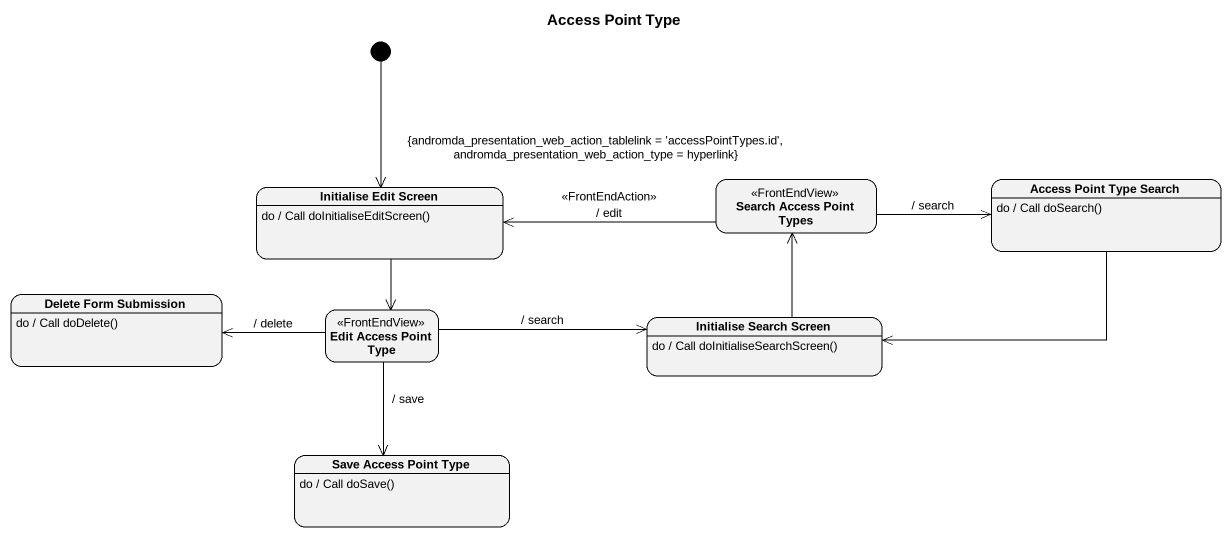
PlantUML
@startuml
title Access Point Type
hide empty description
state "Initialise Edit Screen" as Initialise_Edit_Screen
Initialise_Edit_Screen : do / Call doInitialiseEditScreen()
state "Search Access Point Types" as Search_Access_Point_Types <<FrontEndView>>
state "Access Point Type Search" as Access_Point_Type_Search
Access_Point_Type_Search : do / Call doSearch()
state "Delete Form Submission" as Delete_Form_Submission
Delete_Form_Submission : do / Call doDelete()
state "Edit Access Point Type" as Edit_Access_Point_Type <<FrontEndView>>
state "Initialise Search Screen" as Initialise_Search_Screen
Initialise_Search_Screen : do / Call doInitialiseSearchScreen()
state "Save Access Point Type" as Save_Access_Point_Type
Save_Access_Point_Type : do / Call doSave()
[*] --> Initialise_Edit_Screen
Initialise_Edit_Screen --> Edit_Access_Point_Type
Search_Access_Point_Types -left-> Initialise_Edit_Screen : {andromda_presentation_web_action_tablelink = 'accessPointTypes.id', andromda_presentation_web_action_type = hyperlink}\n<<FrontEndAction>>\n/ edit
Search_Access_Point_Types -right-> Access_Point_Type_Search : / search
Access_Point_Type_Search -left-> Initialise_Search_Screen
Edit_Access_Point_Type -left-> Delete_Form_Submission : / delete
Edit_Access_Point_Type -right-> Initialise_Search_Screen : / search
Edit_Access_Point_Type --> Save_Access_Point_Type : / save
Initialise_Search_Screen -up-> Search_Access_Point_Types
@enduml
